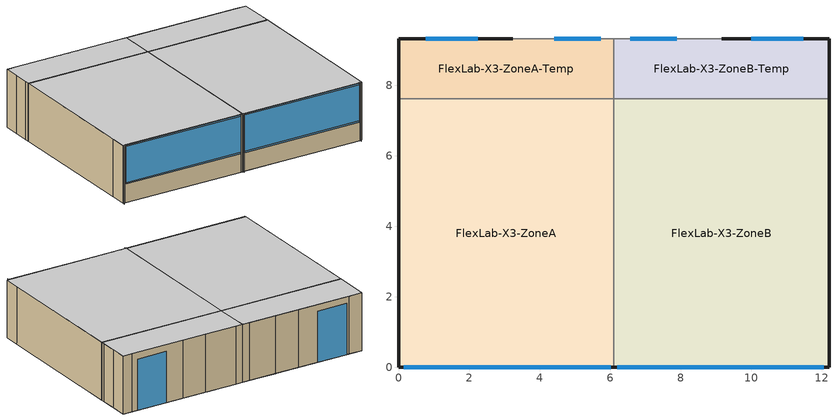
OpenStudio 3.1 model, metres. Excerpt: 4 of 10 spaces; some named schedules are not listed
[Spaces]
FlexLab-X3-ZoneB
 floor ground (Floor-SLAB_3): 12.2,7.62 12.2,0 6.1,0 6.1,7.62 z0
 wall outside (ZoneB-S2Wall-Const_IntIns): 6.17,0 12.1,0 z0:2.74
 wall outside (ZoneB-E1Wall-Const): 12.2,0 12.2,0.8 z0:2.74
 wall outside (ZoneB-E2Wall-Const): 12.2,0.8 12.2,7.62 z0:2.74
 wall outside (ZoneB-S1Wall-Const_IntIns): 12.1,0 12.2,0 z0:2.74
 wall outside (ZoneB-S3Wall-Const_IntIns): 6.1,0 6.17,0 z0:2.74
 wall to FlexLab-X3-ZoneB-Temp (TempNwall-NorthFacing-CONST): 12.2,7.62 6.1,7.62 z0:2.74
 wall to FlexLab-X3-ZoneA (ZoneB-W1Wall-Const-3B_gyp_measured): 6.1,0.8 6.1,0 z0:2.74
 wall to FlexLab-X3-ZoneA (ZoneB-W2Wall-Const-3B_gyp_measured): 6.1,7.62 6.1,0.8 z0:2.74
 window (ZoneB Window Cover): 6.21,0 12.06,0 z0.89:0.95; 6.21,0 12.06,0 z2.67:2.73; 6.21,0 12.06,0 z0.95:2.67
 ceiling to FlexLab-X3-PlnmB (Ceiling-Const): 12.2,0 12.2,7.62 6.1,7.62 6.1,0 z2.74
FlexLab-X3-ZoneA-Temp
 floor ground (Floor-SLAB_1_measured): 6.1,9.32 6.1,7.62 0,7.62 0,9.32 z0
 wall outside (ZoneA-N1Wall-Const): 0.65,9.32 0,9.32 z0:2.74
 wall outside (ZoneA-N2Wall-Const): 3.24,9.32 0.65,9.32 z0:2.74
 wall outside (ZoneA-W2Wall-Const): 0,8.52 0,7.82 0,7.62 z0:2.74
 wall outside (ZoneA-W3Wall-Const): 0,9.32 0,8.52 z0:2.74
 wall adiabatic (ZoneA-E2Wall-Const-3B_gyp_measured): 6.1,7.62 6.1,8.78 z0:2.74
 wall adiabatic (ZoneA-E3Wall-Const-3B_gyp_measured): 6.1,8.78 6.1,9.32 z0:2.74
 wall to FlexLab-X3-ElecRoom-ZoneA (ZoneA-N3Wall-Const): 4.41,9.32 3.24,9.32 z0:2.74
 wall to FlexLab-X3-MechRoom-ZoneA (ZoneA-N4Wall-Const): 5.75,9.32 4.41,9.32 z0:2.74
 wall to FlexLab-X3-MechRoom-ZoneA (ZoneA-N5Wall-Const): 6.1,9.32 5.75,9.32 z0:2.74
 wall to FlexLab-X3-ZoneA (TempNwall-SouthFacing-CONST): 0,7.62 6.1,7.62 z0:2.74
 window (GlzSys_61): 2.25,9.32 0.78,9.32 z0:2.43
 window inside (GlzSys_63): 5.74,9.32 4.42,9.32 z0:2.43
 ceiling to FlexLab-X3-PlnmA (Ceiling-Const): 6.1,7.62 6.1,9.32 0,9.32 0,7.62 z2.74
FlexLab-X3-ZoneB-Temp
 floor ground (Floor-SLAB_1_measured): 12.2,9.32 12.2,7.62 6.1,7.62 6.1,9.32 z0
 wall outside (ZoneB-E2Wall-Const): 12.2,7.62 12.2,7.82 12.2,8.52 z0:2.74
 wall outside (ZoneB-E3Wall-Const): 12.2,8.52 12.2,9.32 z0:2.74
 wall outside (ZoneB-N1Wall-Const): 12.2,9.32 11.76,9.32 z0:2.74
 wall outside (ZoneB-N2Wall-Const): 11.76,9.32 9.17,9.32 z0:2.74
 wall to FlexLab-X3-ElecRoom-ZoneB (ZoneB-N3Wall-Const): 9.17,9.32 8,9.32 z0:2.74
 wall to FlexLab-X3-MechRoom-ZoneB (ZoneB-N4Wall-Const): 8,9.32 6.46,9.32 z0:2.74
 wall to FlexLab-X3-MechRoom-ZoneB (ZoneB-N5Wall-Const): 6.46,9.32 6.1,9.32 z0:2.74
 wall adiabatic (ZoneB-W2Wall-Const-3B_gyp_measured): 6.1,8.78 6.1,7.62 z0:2.74
 wall adiabatic (ZoneB-W3Wall-Const-3B_gyp_measured): 6.1,9.32 6.1,8.78 z0:2.74
 window (GlzSys_61): 11.47,9.32 9.99,9.32 z0:2.43
 window inside (GlzSys_63): 7.89,9.32 6.57,9.32 z0:2.43
 ceiling to FlexLab-X3-PlnmB (Ceiling-Const): 12.2,7.62 12.2,9.32 6.1,9.32 6.1,7.62 z2.74
FlexLab-X3-ZoneA
 floor ground (Floor-SLAB_1_measured): 6.1,7.62 6.1,0 0,0 0,7.62 z0
 wall outside (ZoneA-S1Wall-Const): 6.05,0 6.1,0 z0:2.74
 wall outside (ZoneA-S2Wall-Const): 0.12,0 6.05,0 z0:2.74
 wall outside (ZoneA-S3Wall-Const): 0,0 0.12,0 z0:2.74
 wall outside (ZoneA-W1Wall-Const): 0,0.8 0,0 z0:2.74
 wall outside (ZoneA-W2Wall-Const): 0,7.62 0,0.8 z0:2.74
 window (Frame-As-Win): 0.16,0 6.01,0 z0.89:0.95; 0.16,0 6.01,0 z2.67:2.73
 window (GlzSys_Flexlab-Laminate): 0.16,0 6.01,0 z0.95:2.67
 ceiling to FlexLab-X3-PlnmA (Ceiling-Const): 6.1,0 6.1,7.62 0,7.62 0,0 z2.74
shading: 6.07,-0.08 6.07,0 / 0.01,-0.08 0.01,0 / 12.13,-0.08 12.13,0 / 6.14,-0.08 6.14,0 z0:2.74; 6.05,0 6.05,0.04 0.1,0.04 0.1,0 z2.75; 12.09,0 12.09,0.04 6.17,0.04 6.17,0 z2.75
[Site]
Berkeley (LBNL FLEXLAB): Latitude {deg}=37.879; Longitude {deg}=-122.253; Time Zone {hr}=-8; Elevation {m}=207.264; Terrain=Suburbs
[Building]
Office: North Axis {deg}=0; Default Schedule Set=Infiltration Schedule Set
[SizingPeriod:DesignDay] Barometric Pressure {Pa}=101301; Sky Clearness=0; Rain Indicator=0; Snow Indicator=0; Day of Month=21; Daylight Saving Time Indicator=0; Humidity Indicating Type=Wetbulb; Dry-Bulb Temperature Range Modifier Type=DefaultMultipliers
Name | Maximum Dry-Bulb Temperature {C} | Daily Dry-Bulb Temperature Range {deltaC} | Humidity Indicating Conditions at Maximum Dry-Bulb | Wind Speed {m/s} | Wind Direction {deg} | Month | Day Type | Solar Model Indicator | ASHRAE Taub | ASHRAE Taud
Oakland Metropolitan Arpt Ann Clg .4% Condns DB=>MWB | 27.7 | 7.4 | 18.3 | 4.9 | 290 | 8 | SummerDesignDay | ASHRAETau | 0.367 | 2.428
Oakland Metropolitan Arpt Ann Htg 99.6% Condns DB | 2.9 | 0 | 2.9 | 2.2 | 50 | 1 | WinterDesignDay | ASHRAEClearSky
[ClimateZones]
Climate Zone Institution Name 1=ASHRAE; Climate Zone Document Name 1=ANSI/ASHRAE Standard 169; Climate Zone Document Year 1=2006; Climate Zone Institution Name 2=CEC; Climate Zone Document Name 2=California Climate Zone Descriptions; Climate Zone Document Year 2=1995
[Construction]
ZoneB-S2Wall-Const_IntIns: Cement Board 0.65", Air Layer 3/4" vertical-AL11, Ins Board 3/4" R3.8, Plywood 1/2", Equiv Layer K1-SouthWall, Gypsum Board 5/8", Air Layer 3/4" vertical-AL11, Polyiso 1" Unpainted, Polyiso 1"
Ceiling-Const: Cotton Batt 7", Acous Tile 3/4"
Floor-SLAB_1_measured: HW CONCRETE 5", Slab Horizontal Insulation 5", Topping Slab 6" measured
Floor-SLAB_3: HW CONCRETE 5", Slab Horizontal Insulation 5", Topping Slab 6", Polyiso 2", Polyiso 2", Plywood 1/2"
GlzSys_61: Glass_60004_LayerAvg, Gap_206_W_0_0001, Glass_60005_LayerAvg, Gap_206_W_0_0001, Glass_60004_LayerAvg
GlzSys_63: Glass_60006_LayerAvg, Gap_206_W_0_0001, Glass_60005_LayerAvg, Gap_206_W_0_0001, Glass_60006_LayerAvg
TempNwall-NorthFacing-CONST: Gypsum Board 1/2", Polyiso 2.25" TempNwall SouthFacing, Polyiso 2.25" TempNwall NorthFacing, Gypsum Board 1/2"
TempNwall-SouthFacing-CONST: Gypsum Board 1/2", Polyiso 2.25" TempNwall NorthFacing, Polyiso 2.25" TempNwall SouthFacing, Gypsum Board 1/2"
ZoneA-E2Wall-Const-3B_gyp_measured: Gypsum Board 5/8" 3B West measured, Ins Board 4" R20, Plywood 1/2", SIP 7.25", Plywood 1/2", Ins Board 4" R20, Gypsum Board 5/8"
ZoneA-E3Wall-Const-3B_gyp_measured: Gypsum Board 5/8" 3B West measured, Equiv Layer K1-Jwall North, Plywood 1/2", Equiv Layer K2-Jwall North, Plywood 1/2", Equiv Layer K1-Jwall North, Gypsum Board 5/8"
ZoneA-N1Wall-Const: Metal Panel 0.0433, Air Layer 3/4" vertical-AL11, Equiv Layer K1-Hwall North, Plywood 3/4", Equiv Layer K3-Kwall North Corner, Gypsum Board 5/8"
ZoneA-N2Wall-Const; ZoneB-N2Wall-Const: Metal Panel 0.0433, Air Layer 3/4" vertical-AL11, Ins Board 3/4" R3.8, Plywood 1/2", Equiv Layer K4-NorthWall, Gypsum Board 5/8"
ZoneA-N3Wall-Const; ZoneB-N3Wall-Const: Plywood 3/4", Equiv Layer K2-NorthWall, Plywood 1/2", Equiv Layer K1-NorthWall, Plywood 1/2", Gypsum Board 5/8"
ZoneA-N4Wall-Const; ZoneB-N4Wall-Const: Gypsum Board 5/8", Equiv Layer K5-NorthWall, Gypsum Board 5/8"
ZoneA-N5Wall-Const; ZoneB-N5Wall-Const: Gypsum Board 5/8", Equiv Layer K1-Jwall North, Gypsum Board 5/8"
ZoneA-S1Wall-Const: Metal Panel 0.0433, Air Layer 3/4" vertical-AL11, Equiv Layer K1-Jwall South, Plywood 1/2", Equiv Layer K2-Jwall South, Gypsum Board 5/8"
ZoneA-S2Wall-Const: Cement Board 0.65", Air Layer 3/4" vertical-AL11, Ins Board 3/4" R3.8, Plywood 1/2", Equiv Layer K1-SouthWall, Gypsum Board 5/8"
ZoneA-S3Wall-Const: Metal Panel 0.0433, Air Layer 3/4" vertical-AL11, Equiv Layer K1-Hwall South, Plywood 1/2", Equiv Layer K2-Hwall South, Gypsum Board 5/8"
ZoneA-W1Wall-Const: Gypsum Board 5/8", Equiv Layer K2-Hwall South, Plywood 1/2", Equiv Layer K3-Hwall South, Plywood 1/2", Equiv Layer K2-Hwall South, Gypsum Board 5/8"
ZoneA-W2Wall-Const: Gypsum Board 5/8", Ins Board 4" R20, Plywood 1/2", SIP 7.25", Plywood 1/2", Plywood 1/2", SIP 7.25", Plywood 1/2", Ins Board 4" R20, Gypsum Board 5/8"
ZoneA-W3Wall-Const: Metal Panel 0.0433, Air Layer 3/4" vertical-AL11, Equiv Layer K2-Hwall North, Plywood 1/2", Equiv Layer K3-Hwall North, Gypsum Board 5/8"
ZoneB-E1Wall-Const: Metal Panel 0.0433, Air Layer 3/4" vertical-AL11, Equiv Layer K1-Kwall South Corner, Plywood 1/2", Equiv Layer K3-Kwall South Corner, AdditionalInsulation 6", Gypsum Board 5/8"
ZoneB-E2Wall-Const: Metal Panel 0.0433, Air Layer 3/4" vertical-AL11, Equiv Layer K1-Kwall Middle, Plywood 1/2", SIP 7.25", Plywood 1/2", AdditionalInsulation 6", Gypsum Board 5/8"
ZoneB-E3Wall-Const: Metal Panel 0.0433, Air Layer 3/4" vertical-AL11, Equiv Layer K1-Kwall North Corner, Plywood 1/2", Equiv Layer K3-Kwall North Corner, AdditionalInsulation 6", Gypsum Board 5/8"
ZoneB-N1Wall-Const: Metal Panel 0.0433, Air Layer 3/4" vertical-AL11, Equiv Layer K2-Kwall North Corner, Plywood 1/2", Equiv Layer K3-Kwall North Corner, Gypsum Board 5/8"
ZoneB-W1Wall-Const-3B_gyp_measured: Gypsum Board 5/8", Equiv Layer K2-Jwall South, Plywood 1/2", Equiv Layer K3-Jwall South, Plywood 1/2", Equiv Layer K2-Jwall South, Gypsum Board 5/8" 3B West measured
ZoneB-W2Wall-Const-3B_gyp_measured: Gypsum Board 5/8", Ins Board 4" R20, Plywood 1/2", SIP 7.25", Plywood 1/2", Ins Board 4" R20, Gypsum Board 5/8" 3B West measured
ZoneB-W3Wall-Const-3B_gyp_measured: Gypsum Board 5/8", Equiv Layer K1-Jwall North, Plywood 1/2", Equiv Layer K2-Jwall North, Plywood 1/2", Equiv Layer K1-Jwall North, Gypsum Board 5/8" 3B West measured
ZoneB-S1Wall-Const_IntIns: Metal Panel 0.0433, Air Layer 3/4" vertical-AL11, Equiv Layer K2-Kwall South Corner, Plywood 1/2", Equiv Layer K3-Kwall South Corner, Gypsum Board 5/8", Air Layer 3/4" vertical-AL11, Polyiso 1" Unpainted, Polyiso 1"
ZoneB-S3Wall-Const_IntIns: Metal Panel 0.0433, Air Layer 3/4" vertical-AL11, Equiv Layer K1-Jwall South, Plywood 1/2", Equiv Layer K2-Jwall South, Gypsum Board 5/8", Air Layer 3/4" vertical-AL11, Polyiso 1" Unpainted, Polyiso 1"
Frame-As-Win: AlFrame-As-Window
GlzSys_Flexlab-Laminate: Glass_1808_LayerAvg
ZoneB Window Cover: Window Material Simple Glazing System
[Material]
Name | Roughness | Thickness {m} | Conductivity {W/m-K} | Density {kg/m3} | Specific Heat {J/kg-K} | Thermal Absorptance | Solar Absorptance | Visible Absorptance
Gypsum Board 5/8" | MediumSmooth | 0.0159 | 0.16 | 801 | 837 | 0.9 | 0.69 | 0.63
Plywood 1/2" | MediumSmooth | 0.0127 | 0.115 | 545 | 1213 | 0.9 | 0.5 | 0.5
Equiv Layer K1-NorthWall | MediumSmooth | 0.1842 | 0.205 | 270 | 1300 | 0.9 | 0.5 | 0.5
Equiv Layer K2-NorthWall | MediumSmooth | 0.0762 | 0.0418 | 72.9 | 1249 | 0.9 | 0.5 | 0.5
Plywood 3/4" | MediumSmooth | 0.0191 | 0.115 | 545 | 1213 | 0.9 | 0.5 | 0.5
Acous Tile 3/4" | MediumSmooth | 0.0191 | 0.057 | 288 | 1331 | 0.9 | 0.2 | 0.2
AdditionalInsulation 6" | MediumRough | 0.1524 | 0.023 | 40 | 1500 | 0.9 | 0.7 | 0.7
Cement Board 0.65" | MediumSmooth | 0.0165 | 0.597 | 1922 | 837 | 0.9 | 0.5 | 0.5
Cotton Batt 7" | MediumSmooth | 0.178 | 0.059 | 1480 | 1307 | 0.2 | 0.5 | 0.5
Equiv Layer K1-Hwall North | MediumSmooth | 0.0889 | 0.0503 | 107.1 | 1274 | 0.9 | 0.5 | 0.5
Equiv Layer K1-Hwall South | MediumSmooth | 0.1016 | 0.046 | 75.3 | 1250 | 0.9 | 0.5 | 0.5
Equiv Layer K1-Jwall North | MediumSmooth | 0.1016 | 0.0565 | 619.6 | 1010 | 0.9 | 0.5 | 0.5
Equiv Layer K1-Jwall South | MediumSmooth | 0.0889 | 0.0465 | 105.1 | 1273 | 0.9 | 0.5 | 0.5
Equiv Layer K1-Kwall Middle | MediumSmooth | 0.0762 | 0.0504 | 48.3 | 1228 | 0.9 | 0.5 | 0.5
Equiv Layer K1-Kwall North Corner | MediumSmooth | 0.0762 | 0.055 | 109.2 | 1276 | 0.9 | 0.5 | 0.5
Equiv Layer K1-Kwall South Corner | MediumSmooth | 0.0762 | 0.035 | 109.2 | 1276 | 0.9 | 0.5 | 0.5
Equiv Layer K1-SouthWall | MediumSmooth | 0.1524 | 0.174 | 105.9 | 1312 | 0.9 | 0.5 | 0.5
Ins Board 3/4" R3.8 | MediumSmooth | 0.0191 | 0.035 | 29 | 1213 | 0.9 | 0.5 | 0.5
Polyiso 1" Unpainted | MediumSmooth | 0.0254 | 0.02202 | 31.65 | 1500 | 0.3 | 0.5 | 0.5
Polyiso 1" | MediumSmooth | 0.0254 | 0.02202 | 31.65 | 1500 | 0.9 | 0.5 | 0.5
Equiv Layer K2-Hwall North | MediumSmooth | 0.1803 | 0.0635 | 89.6 | 1261 | 0.9 | 0.5 | 0.5
Equiv Layer K2-Hwall South | MediumSmooth | 0.1016 | 0.0488 | 297.9 | 1411 | 0.9 | 0.5 | 0.5
Equiv Layer K2-Jwall North | MediumSmooth | 0.1848 | 0.184 | 747.9 | 1599 | 0.9 | 0.5 | 0.5
Equiv Layer K2-Jwall South | MediumSmooth | 0.1053 | 0.096 | 873 | 1109 | 0.9 | 0.5 | 0.5
Equiv Layer K2-Kwall North Corner | MediumSmooth | 0.0762 | 0.065 | 111.3 | 1278 | 0.9 | 0.5 | 0.5
Equiv Layer K2-Kwall South Corner | MediumSmooth | 0.0762 | 0.046 | 111.3 | 1278 | 0.9 | 0.5 | 0.5
Equiv Layer K3-Hwall North | MediumSmooth | 0.508 | 0.116 | 563.7 | 968 | 0.9 | 0.5 | 0.5
Equiv Layer K3-Hwall South | MediumSmooth | 0.3927 | 0.066 | 1428 | 1044 | 0.9 | 0.5 | 0.5
Equiv Layer K3-Jwall South | MediumSmooth | 0.1827 | 0.292 | 694 | 1287 | 0.9 | 0.5 | 0.5
Equiv Layer K3-Kwall North Corner | MediumSmooth | 0.197 | 0.052 | 874.9 | 1312 | 0.9 | 0.5 | 0.5
Equiv Layer K3-Kwall South Corner | MediumSmooth | 0.197 | 0.042 | 853.6 | 1300 | 0.9 | 0.5 | 0.5
Equiv Layer K4-NorthWall | MediumSmooth | 0.1524 | 0.136 | 80.1 | 1314 | 0.9 | 0.5 | 0.5
Equiv Layer K5-NorthWall | MediumSmooth | 0.0889 | 0.3706 | 79.4 | 230 | 0.9 | 0.5 | 0.5
Gypsum Board 1/2" | MediumSmooth | 0.0127 | 0.16 | 801 | 837 | 0.9 | 0.69 | 0.63
Gypsum Board 5/8" 3B West measured | MediumSmooth | 0.0159 | 0.229 | 572 | 1236 | 0.9 | 0.69 | 0.63
HW CONCRETE 5" | Rough | 0.127 | 1.311 | 2240 | 836.8 | 0.9 | 0.7 | 0.7
Ins Board 4" R20 | MediumSmooth | 0.1016 | 0.037 | 29 | 1213 | 0.9 | 0.5 | 0.5
Metal Panel 0.0433 | MediumSmooth | 0.0011 | 62 | 7580 | 485 | 0.9 | 0.5 | 0.5
Polyiso 2" | MediumSmooth | 0.0508 | 0.02202 | 31.65 | 1500 | 0.9 | 0.5 | 0.5
Polyiso 2.25" TempNwall NorthFacing | MediumSmooth | 0.0572 | 0.0186 | 31.65 | 1500 | 0.1 | 0.3 | 0.3
Polyiso 2.25" TempNwall SouthFacing | MediumSmooth | 0.0572 | 0.0186 | 31.65 | 1500 | 0.9 | 0.3 | 0.3
SIP 7.25" | MediumSmooth | 0.1842 | 0.038 | 29 | 1210 | 0.9 | 0.5 | 0.5
Slab Horizontal Insulation 5" | Smooth | 0.127 | 0.035 | 265 | 1300 | 0.9 | 0.65 | 0.65
Topping Slab 6" | Rough | 0.1524 | 1.95 | 2087 | 900 | 0.9 | 0.65 | 0.65
Topping Slab 6" measured | Rough | 0.1524 | 1.644 | 2414 | 843 | 0.9 | 0.65 | 0.65
[WindowMaterial:Glazing] Optical Data Type=SpectralAverage; Infrared Transmittance at Normal Incidence=0
Name | Thickness {m} | Solar Transmittance at Normal Incidence | Front Side Solar Reflectance at Normal Incidence | Back Side Solar Reflectance at Normal Incidence | Visible Transmittance at Normal Incidence | Front Side Visible Reflectance at Normal Incidence | Back Side Visible Reflectance at Normal Incidence | Front Side Infrared Hemispherical Emissivity | Back Side Infrared Hemispherical Emissivity | Conductivity {W/m-K}
AlFrame-As-Window | 0.064 | 0 | 0.84 | 0.84 | 0 | 0.84 | 0.84 | 0.84 | 0.84 | 88.75
Glass_1808_LayerAvg | 0.00576 | 0.735325 | 0.070245 | 0.0690435 | 0.885949 | 0.07985 | 0.079687 | 0.84 | 0.84 | 0.625
Glass_60004_LayerAvg | 0.001613 | 0 | 0.5 | 0.5 | 0 | 0.5 | 0.5 | 0.2 | 0.2 | 62.0001
Glass_60005_LayerAvg | 0.047371 | 0 | 0.5 | 0.5 | 0 | 0.5 | 0.5 | 0.9 | 0.9 | 0.050191
Glass_60006_LayerAvg | 0.001613 | 0 | 0.5 | 0.5 | 0 | 0.5 | 0.5 | 0.2 | 0.2 | 50
[WindowMaterial:Gas]
Gap_206_W_0_0001: Gas Type=Custom; Thickness {m}=0.0001; Conductivity Coefficient A {W/m-K}=0.002873; Conductivity Coefficient B {W/m-K2}=7.76e-05; Conductivity Coefficient C {W/m-K3}=0; Viscosity Coefficient A {g/m-s}=3.723e-06; Viscosity Coefficient B {g/m-s-K}=4.94e-08; Viscosity Coefficient C {g/m-s-K2}=0; Specific Heat Coefficient A {J/kg-K}=1002.737; Specific Heat Coefficient B {J/kg-K2}=0.012324; Specific Heat Coefficient C {J/kg-K3}=0; Molecular Weight=28.97
[Material:AirGap]
Air Layer 3/4" vertical-AL11: Thermal Resistance {m2-K/W}=0.158
[WindowMaterial:SimpleGlazingSystem]
Window Material Simple Glazing System: U-Factor {W/m2-K}=1.13565; Solar Heat Gain Coefficient=1e-19; Visible Transmittance=1e-19
[ThermalZone] Multiplier=1
Name | Thermostat | Use Ideal Air Loads
FlexLab-X3-ZoneB Thermal Zone | Thermostat Setpoint Dual Setpoint 1 | No
FlexLab-X3-ZoneA-Temp Thermal Zone; FlexLab-X3-ZoneB-Temp Thermal Zone |  | No
FlexLab-X3-ZoneA Thermal Zone |  | Yes
[Sizing:Zone] Zone Cooling Design Supply Air Temperature Input Method=SupplyAirTemperature; Zone Cooling Design Supply Air Temperature Difference {deltaC}=11.11; Zone Heating Design Supply Air Temperature Input Method=SupplyAirTemperature; Zone Heating Design Supply Air Temperature {C}=40; Zone Heating Design Supply Air Temperature Difference {deltaC}=11.11; Zone Cooling Design Supply Air Humidity Ratio {kg-H2O/kg-air}=0.0085; Zone Heating Design Supply Air Humidity Ratio {kg-H2O/kg-air}=0.008; Cooling Design Air Flow Method=DesignDay; Heating Design Air Flow Method=DesignDay; Account for Dedicated Outdoor Air System=No; Dedicated Outdoor Air System Control Strategy=NeutralSupplyAir; Dedicated Outdoor Air Low Setpoint Temperature for Design {C}=autosize; Dedicated Outdoor Air High Setpoint Temperature for Design {C}=autosize
Name | Zone Cooling Design Supply Air Temperature {C}
FlexLab-X3-ElecRoom-ZoneA Thermal Zone; FlexLab-X3-ElecRoom-ZoneB Thermal Zone; FlexLab-X3-MechRoom-ZoneA Thermal Zone; FlexLab-X3-MechRoom-ZoneB Thermal Zone; FlexLab-X3-PlnmA Thermal Zone; FlexLab-X3-PlnmB Thermal Zone; FlexLab-X3-ZoneA-Temp Thermal Zone; FlexLab-X3-ZoneA Thermal Zone; FlexLab-X3-ZoneB-Temp Thermal Zone | 14
FlexLab-X3-ZoneB Thermal Zone | 18.86
[Zone equipment]
FlexLab-X3-ZoneB Thermal Zone: PTAC
[Space]
Name | Space Type | Thermal Zone
FlexLab-X3-ZoneB | Space Type Infiltration | FlexLab-X3-ZoneB Thermal Zone
FlexLab-X3-ZoneA-Temp |  | FlexLab-X3-ZoneA-Temp Thermal Zone
FlexLab-X3-ZoneA |  | FlexLab-X3-ZoneA Thermal Zone
FlexLab-X3-ZoneB-Temp |  | FlexLab-X3-ZoneB-Temp Thermal Zone
[Lights:Definition] Design Level Calculation Method=LightingLevel; Lighting Level {W}=1; Return Air Fraction Calculated from Plenum Temperature=No
A_Lights Definition; ZoneB Lights Definition
[Lights] Schedule=ALWAYSOFF; Fraction Replaceable=1
Name | Lights Definition | Space or SpaceType
A_Lights | A_Lights Definition | FlexLab-X3-ZoneA
ZoneB Lights | ZoneB Lights Definition | FlexLab-X3-ZoneB
[ElectricEquipment:Definition] Design Level Calculation Method=EquipmentLevel; Design Level {W}=1
Name | Fraction Lost
A_Plugs Definition; ZoneB Fans Definition; ZoneB Misc Definition; ZoneB Plugs Converters Definition
ZoneB Plugs Definition | 0
[ElectricEquipment] Schedule=ALWAYSOFF
Name | Electric Equipment Definition | Space or SpaceType
A_Plugs | A_Plugs Definition | FlexLab-X3-ZoneA
ZoneB Plugs | ZoneB Plugs Definition | FlexLab-X3-ZoneB
ZoneB Fans | ZoneB Fans Definition | FlexLab-X3-ZoneB
ZoneB Misc | ZoneB Misc Definition | FlexLab-X3-ZoneB
ZoneB Plugs Converters | ZoneB Plugs Converters Definition | FlexLab-X3-ZoneB
[ThermostatSetpoint:DualSetpoint]
Thermostat Setpoint Dual Setpoint 1: Heating Setpoint Temperature Schedule=Setpt Htg Schedule; Cooling Setpoint Temperature Schedule=Setpt Clg Schedule
[ZoneHVAC:PackagedTerminalAirConditioner]
PTAC: Availability Schedule=PTAC Availability; Supply Air Flow Rate During Cooling Operation {m3/s}=Autosize; Supply Air Flow Rate During Heating Operation {m3/s}=Autosize; Supply Air Flow Rate When No Cooling or Heating is Needed {m3/s}=0; Outdoor Air Flow Rate During Cooling Operation {m3/s}=0; Outdoor Air Flow Rate During Heating Operation {m3/s}=0; Outdoor Air Flow Rate When No Cooling or Heating is Needed {m3/s}=0; Supply Air Fan=PTAC Fan; Heating Coil=PTAC Htg Coil; Cooling Coil=PTAC Clg Coil; Fan Placement=DrawThrough; Supply Air Fan Operating Mode Schedule=Always On Discrete hvac_library
[Fan:ConstantVolume]
PTAC Fan: Availability Schedule=Always On Discrete hvac_library; Fan Total Efficiency=0.7; Pressure Rise {Pa}=250; Maximum Flow Rate {m3/s}=Autosize; Motor Efficiency=0.9; Motor In Airstream Fraction=1
[Coil:Heating:Gas]
PTAC Htg Coil: Availability Schedule=Always On Discrete hvac_library; Gas Burner Efficiency=0.8; Nominal Capacity {W}=Autosize; Parasitic Electric Load {W}=0; Parasitic Gas Load {W}=0
[Coil:Cooling:DX:SingleSpeed]
PTAC Clg Coil: Availability Schedule=Always On Discrete hvac_library; Rated Total Cooling Capacity {W}=Autosize; Rated Sensible Heat Ratio=autosize; Rated COP {W/W}=3; Rated Air Flow Rate {m3/s}=autosize; Rated Evaporator Fan Power Per Volume Flow Rate {W/(m3/s)}=773.3; Total Cooling Capacity Function of Temperature Curve=Curve Biquadratic 31; Total Cooling Capacity Function of Flow Fraction Curve=Curve Quadratic 38; Energy Input Ratio Function of Temperature Curve=Curve Biquadratic 32; Energy Input Ratio Function of Flow Fraction Curve=Curve Quadratic 39; Part Load Fraction Correlation Curve=Curve Quadratic 40; Minimum Outdoor Dry-Bulb Temperature for Compressor Operation {C}=-25; Condenser Type=AirCooled; Evaporative Condenser Effectiveness=0; Evaporative Condenser Air Flow Rate {m3/s}=Autosize; Evaporative Condenser Pump Rated Power Consumption {W}=Autosize; Crankcase Heater Capacity {W}=0; Maximum Outdoor Dry-Bulb Temperature for Crankcase Heater Operation {C}=0; Basin Heater Capacity {W/K}=0; Basin Heater Setpoint Temperature {C}=10
[SpaceType]
Space Type Infiltration: Default Schedule Set=Infiltration Schedule Set
[SpaceInfiltration:DesignFlowRate]
Space Infiltration Design Flow Rate: Space or SpaceType=Space Type Infiltration; Design Flow Rate Calculation Method=Flow/ExteriorArea; Flow per Exterior Surface Area {m3/s-m2}=0
[DefaultScheduleSet]
Infiltration Schedule Set: Infiltration Schedule=Infiltration Schedule
[Schedule:Compact]
ALWAYSOFF: Through: 12/31, For: AllDays, Until: 24:00, 0
[Schedule:Ruleset]
Name | Default Day Schedule | Winter Design Day Schedule | Summer Design Day Schedule
Setpt Htg Schedule | Schedule Day 4 | Schedule Day 17
Setpt Clg Schedule | Schedule Day 9 |  | Schedule Day 11
PTAC Availability | Schedule Day 5
Infiltration Schedule | Schedule Day 14
[Schedule:Day]
Schedule Day 14: 24, 0, 0
[Schedule:Constant]
Always On Discrete hvac_library: Value=1
[Curve:Biquadratic] Minimum Value of x=17; Maximum Value of x=22; Minimum Value of y=13; Maximum Value of y=46
Name | Coefficient1 Constant | Coefficient2 x | Coefficient3 x**2 | Coefficient4 y | Coefficient5 y**2 | Coefficient6 x*y
Curve Biquadratic 31 | 0.942588 | 0.00954335 | 0.00068377 | -0.0110427 | 5.249e-06 | -9.72e-06
Curve Biquadratic 32 | 0.342414 | 0.034885 | -0.0006237 | 0.00497722 | 0.000437951 | -0.000728028
[Curve:Quadratic]
Name | Coefficient1 Constant | Coefficient2 x | Coefficient3 x**2 | Minimum Value of x | Maximum Value of x
Curve Quadratic 38 | 0.8 | 0.2 | 0 | 0.5 | 1.5
Curve Quadratic 39 | 1.1552 | -0.1808 | 0.0256 | 0.5 | 1.5
Curve Quadratic 40 | 0.85 | 0.15 | 0 | 0 | 1
